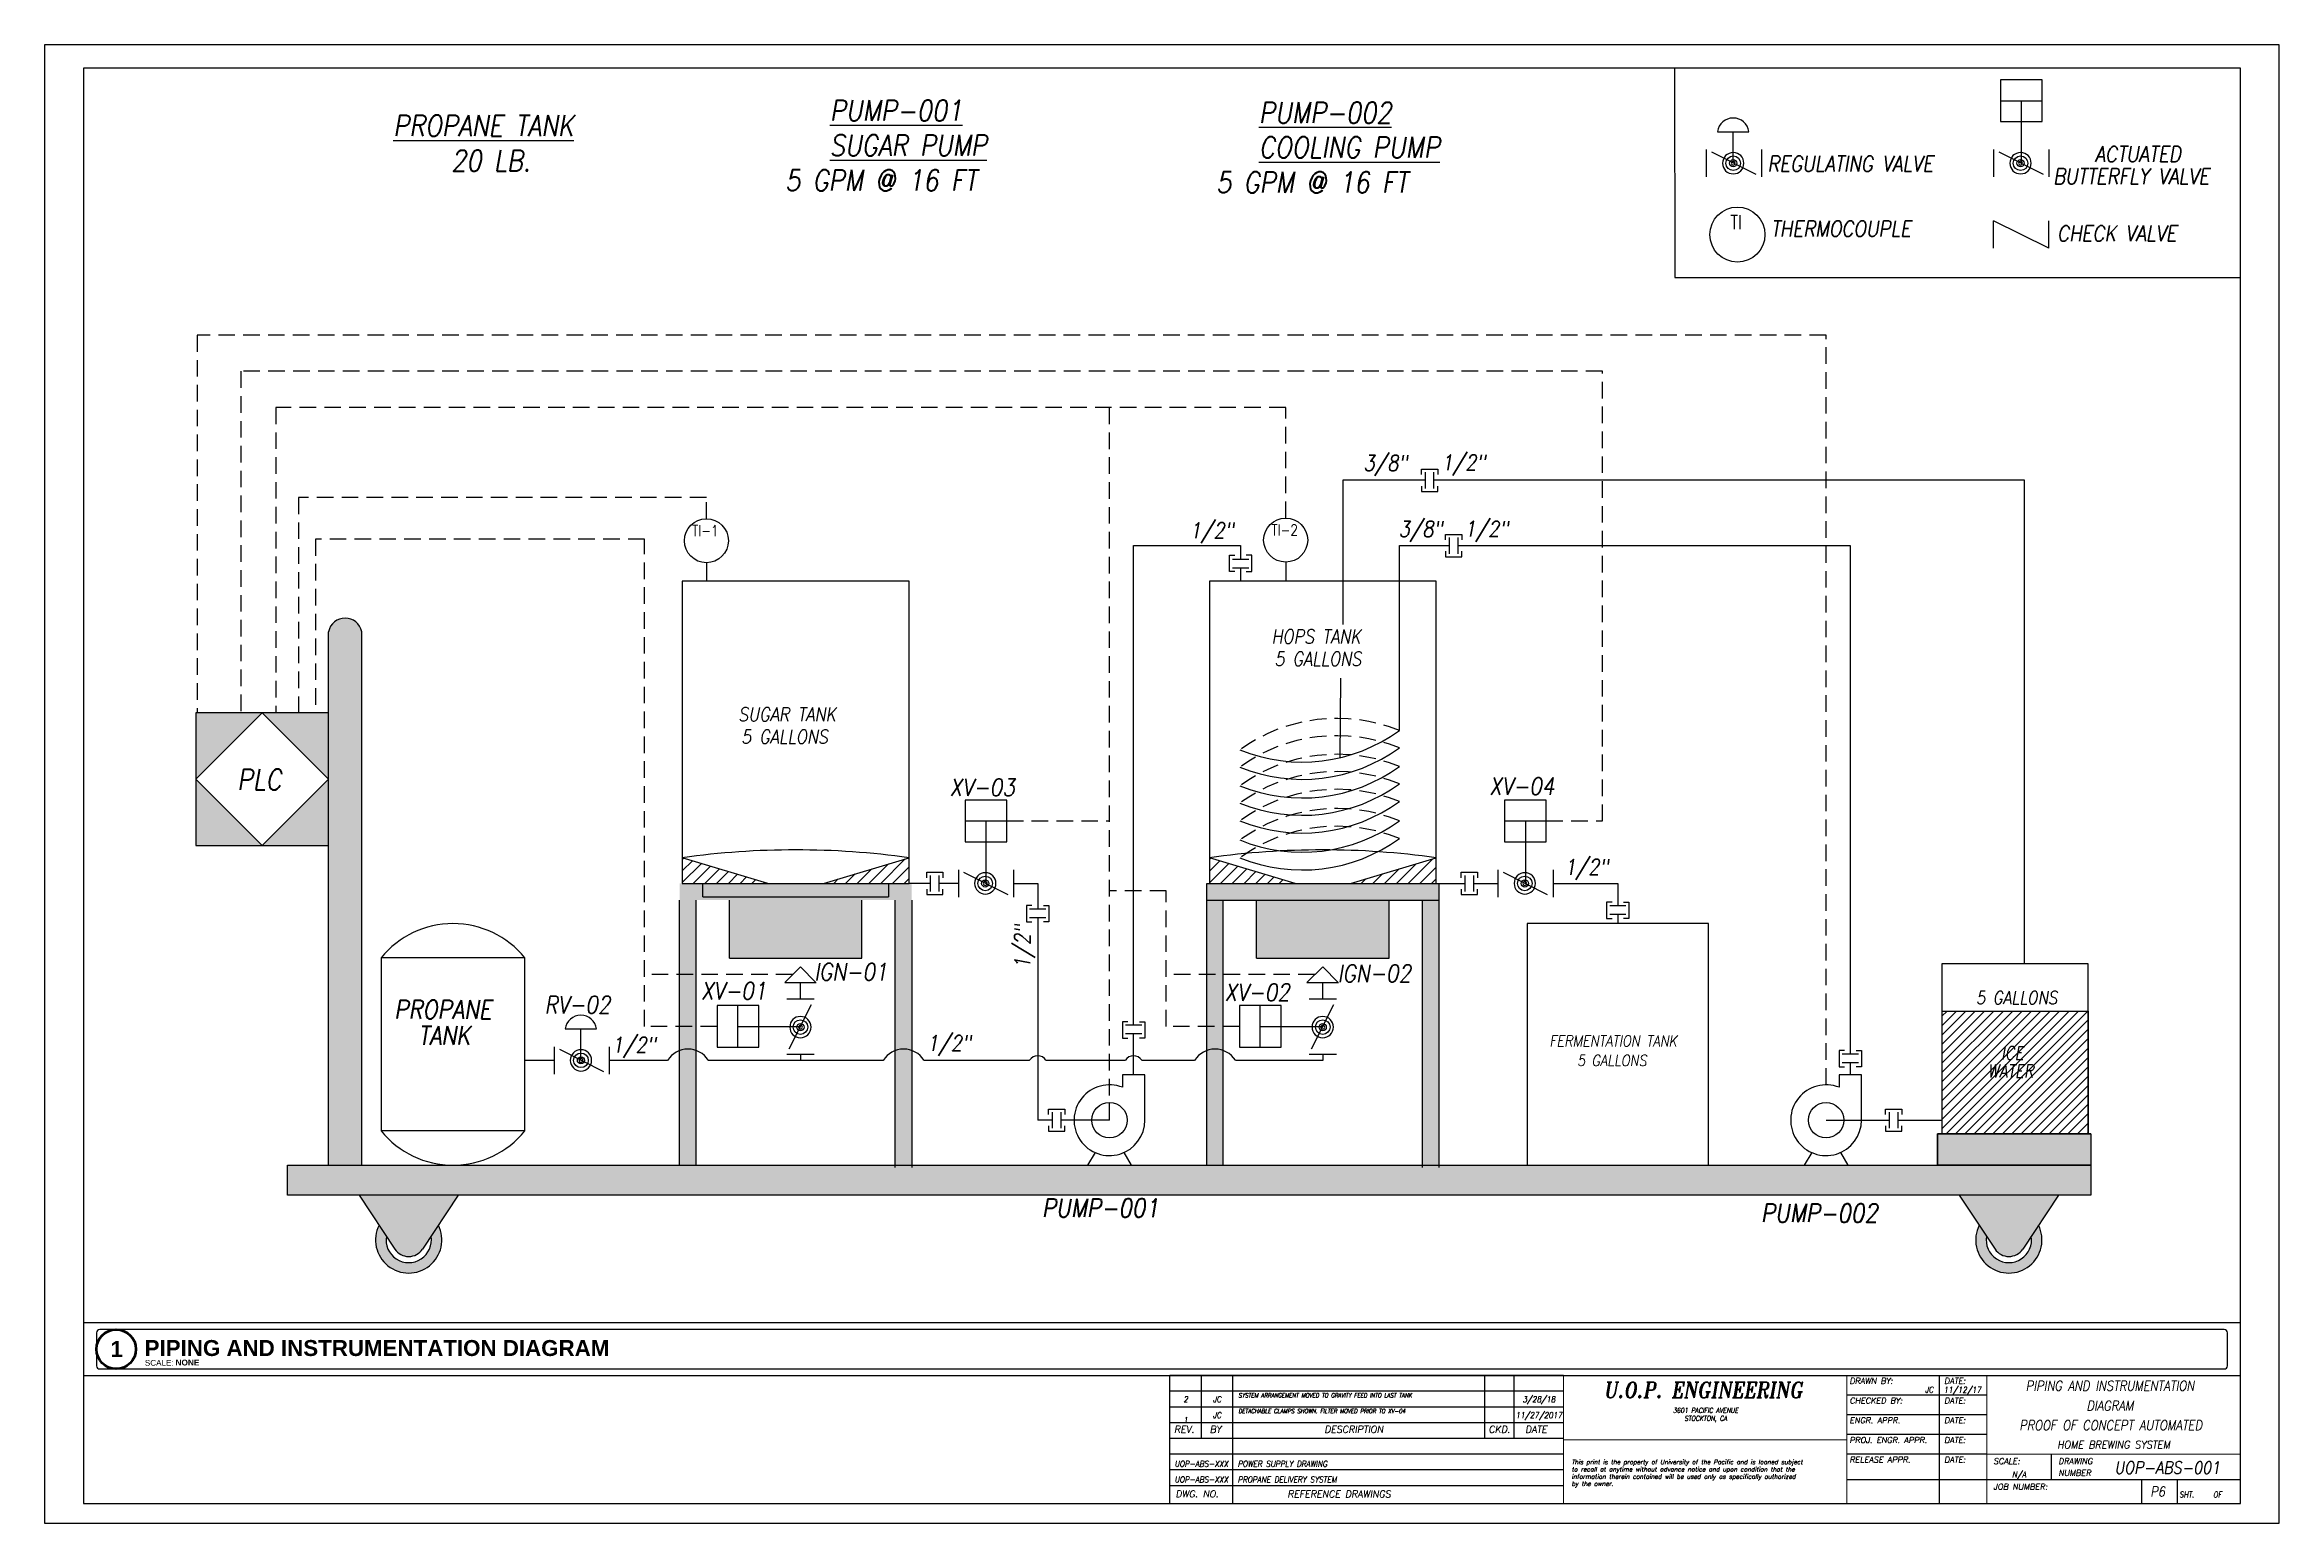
# Paper-space layout 'Machine layout' of a CAD drawing. Extents: x 0.8 to 34.5, y 0.1 to 22.4.
import ezdxf
from ezdxf.enums import TextEntityAlignment as Align

# ---------------------------------------------------------------- set-up
doc = ezdxf.new("R2010")
doc.units = 0
doc.header["$MEASUREMENT"] = 0
doc.linetypes.add('HIDDEN', pattern=[0.375, 0.25, -0.125])
doc.layers.get('Defpoints').update_dxf_attribs({"color": 247})
for name, color, linetype in [('BORDER', 6, 'Continuous'), ('BUCKET', 30, 'Continuous'), ('BURNER STANDS', 28, 'Continuous'), ('CART', 34, 'Continuous'), ('CASTOR CASE', 254, 'Continuous'), ('CONTROL BOX', 251, 'Continuous'), ('COOLING BUCKET', 130, 'Continuous'), ('EQUIPMENT', 7, 'Continuous'), ('LEADER', 7, 'Continuous'), ('LEGEND LINES', 7, 'Continuous'), ('MAIN TANKS', 12, 'Continuous'), ('PL', 202, 'Continuous'), ('PLC LINES', 102, 'Continuous'), ('PROPANE TANK', 142, 'Continuous'), ('PUMPS', 167, 'Continuous'), ('TEXT', 7, 'Continuous'), ('VALVE', 7, 'Continuous'), ('WHEELS', 250, 'Continuous')]:
    doc.layers.add(name, color=color, linetype=linetype)
doc.layers.add('tanks', color=4, linetype='Continuous', lineweight=30)
doc.styles.add('ROMANT', font='romant', dxfattribs={"width": 0.8579})
doc.styles.get("Standard").update_dxf_attribs({"font": 'arial.ttf'})
doc.styles.add('TLARGE', font='romans', dxfattribs={"width": 0.9, "oblique": 10, "height": 0.1875})
doc.styles.add('TLMEDIUM', font='romans', dxfattribs={"width": 0.85, "oblique": 10, "height": 0.15625})
doc.styles.add('TLSMALL', font='romans', dxfattribs={"width": 0.9, "oblique": 10, "height": 0.09375})
doc.styles.add('TMEDIUM', font='romans', dxfattribs={"width": 0.9, "oblique": 10, "height": 0.125})
doc.styles.add('TSMALL', font='romans', dxfattribs={"width": 0.9, "oblique": 10, "height": 0.09375})
doc.styles.add('TSSMALL', font='romans', dxfattribs={"width": 0.9, "oblique": 10, "height": 0.078125})
doc.styles.add('TXSMALL', font='romans.shx', dxfattribs={"width": 0.9, "oblique": 10, "height": 0.07})
doc.styles.add('txt', font='romans.shx', dxfattribs={"height": 0.09375})

# ---------------------------------------------------------------- blocks, each defined once
blk = doc.blocks.new('Family - TPH View Title_0-135406-FIRST LEVEL FLOOR PLAN')
at = {"lineweight": 120}
blk.add_circle((0.312, 0.312), 0.313, dxfattribs=at)
at = {"lineweight": 15, "insert": (0.767, 0.143), "char_height": 0.09221, "width": 0.54562, "attachment_point": 1, "line_spacing_factor": 0.938532}
blk.add_mtext('\\fArial|b0|i0|c0|p34|;SCALE:', dxfattribs=at)
blk = doc.blocks.new('TITL-BLK')
for p, q in [((-10.75, 2.031), (-17, 2.031)), ((-17, 1.031), (-17, 2.031)), ((-10.75, 1.781), (-17, 1.781)), ((-16.5, 1.031), (-16.5, 2.031)), ((-16, 1.031), (-16, 2.031)), ((-12, 1.031), (-12, 2.031)), ((-11.531, 1.031), (-11.531, 2.031)), ((-4.781, 0), (-4.781, 2.031)), ((-10.75, 1.531), (-17, 1.531)), ((-4.031, 1.719), (-6.25, 1.719)), ((-10.75, 1.281), (-17, 1.281)), ((-4.031, 1.406), (-6.25, 1.406)), ((-4.031, 1.094), (-6.25, 1.094)), ((-10.75, 1.031), (-17, 1.031)), ((-17, 0), (-17, 1.031)), ((-10.75, 0.781), (-17, 0.781)), ((-16, 0), (-16, 1.031)), ((-4.031, 0.781), (-6.25, 0.781)), ((-3, 0.375), (-3, 0.781)), ((-10.75, 0.531), (-17, 0.531)), ((0, 0.375), (-6.25, 0.375)), ((-1.568, 0), (-1.568, 0.375)), ((-1, 0), (-1, 0.375)), ((-10.75, 0.281), (-17, 0.281))]:
    blk.add_line(p, q)
at = {"color": 210, "const_width": 0.0156}
for points in [[(-10.75, 2.031), (-6.25, 2.031)], [(-10.75, 0), (-10.75, 2.031)], [(-6.25, 2.031), (0, 2.031)], [(-6.25, 2.031), (-6.25, 0)], [(-4.031, 2.031), (-4.031, 0)], [(-10.75, 1.012), (-6.25, 1.012)], [(-4.031, 0.781), (0, 0.781)]]:
    blk.add_lwpolyline(points, dxfattribs=at)
at = {"style": 'TLSMALL', "oblique": 10}
for s, height, p in [('DRAWN BY:', 0.0938, (-6.208, 1.898)), ('DATE:', 0.0938, (-4.706, 1.898)), ('CHECKED BY:', 0.09375, (-6.208, 1.585)), ('DATE:', 0.0938, (-4.706, 1.585)), ('REV.', 0.1094, (-16.932, 1.121)), ('BY', 0.1094, (-16.366, 1.121)), ('DESCRIPTION', 0.1094, (-14.546, 1.121)), ('CKD.', 0.1094, (-11.94, 1.121)), ('DATE', 0.1094, (-11.358, 1.121)), ('ENGR. APPR.', 0.09375, (-6.208, 1.273)), ('DATE:', 0.0938, (-4.706, 1.273)), ('PROJ. ENGR. APPR.', 0.09375, (-6.208, 0.96)), ('RELEASE APPR.', 0.09375, (-6.208, 0.648)), ('DATE:', 0.0938, (-4.706, 0.96)), ('DATE:', 0.0938, (-4.706, 0.648)), ('SCALE:', 0.0938, (-3.925, 0.625)), ('DRAWING', 0.0938, (-2.893, 0.625)), ('information therein contained will be used only as specifically authorized', 0.07116, (-10.62, 0.392)), ('to recall at anytime without advance notice and upon condition that the', 0.07116, (-10.62, 0.507)), ('This print is the property of University of the Pacific and is loaned subject', 0.07116, (-10.62, 0.622)), ('NUMBER', 0.0938, (-2.893, 0.438)), ('DWG. NO.', 0.1094, (-16.91, 0.097)), ('REFERENCE DRAWINGS', 0.1094, (-15.133, 0.095)), ('by the owner.', 0.07116, (-10.62, 0.277)), ('JOB NUMBER:', 0.09375, (-3.925, 0.219))]:
    blk.add_text(s, height=height, dxfattribs=at).set_placement(p)
at = {"style": 'TLSMALL', "oblique": 10, "width": 0.85}
for s, p in [('SHT.', (-0.972, 0.094)), ('OF', (-0.436, 0.094))]:
    blk.add_text(s, height=0.0938, dxfattribs=at).set_placement(p)
at = {"style": 'TSMALL', "oblique": 10, "width": 0.9, "flags": 8}
for tag, p in [('REV-C', (-16.75, 1.828)), ('REV-C-BY', (-16.25, 1.828)), ('REV-C-CHKD', (-11.766, 1.828)), ('REV-C-DATE', (-11.141, 1.828)), ('REV-B', (-16.75, 1.578)), ('REV-A', (-16.75, 1.328)), ('REV-B-BY', (-16.25, 1.578)), ('REV-A-BY', (-16.25, 1.328)), ('REV-B-CHKD', (-11.766, 1.578)), ('REV-A-CHKD', (-11.766, 1.328)), ('REV-B-DATE', (-11.141, 1.578)), ('REV-A-DATE', (-11.141, 1.328))]:
    blk.add_attdef(tag, text='', height=0.0938, dxfattribs=at).set_placement(p, align=Align.BOTTOM_CENTER)
at = {"oblique": 10, "width": 0.9, "flags": 8}
for tag, p, height, style in [('REV-C-DESC', (-15.912, 1.931), 0.07, 'TXSMALL'), ('REV-C-DESC', (-15.912, 1.818), 0.07, 'TXSMALL'), ('REV-C-DESC', (-15.912, 1.858), 0.0938, 'TSMALL'), ('REV-B-DESC', (-15.912, 1.681), 0.07, 'TXSMALL'), ('REV-B-DESC', (-15.912, 1.568), 0.07, 'TXSMALL'), ('REV-A-DESC', (-15.912, 1.431), 0.07, 'TXSMALL'), ('REV-B-DESC', (-15.912, 1.608), 0.0938, 'TSMALL'), ('REV-A-DESC', (-15.912, 1.358), 0.0938, 'TSMALL'), ('REV-A-DESC', (-15.912, 1.318), 0.07, 'TXSMALL'), ('REF-#3-TITLE', (-15.923, 0.832), 0.0938, 'TSMALL'), ('REF-#3-TITLE', (-15.912, 0.931), 0.07, 'TXSMALL'), ('REF-#3-TITLE', (-15.912, 0.818), 0.07, 'TXSMALL'), ('REF-#2-TITLE', (-15.912, 0.681), 0.07, 'TXSMALL'), ('REF-#2-TITLE', (-15.923, 0.582), 0.0938, 'TSMALL'), ('REF-#1-TITLE', (-15.923, 0.332), 0.0938, 'TSMALL'), ('REF-#2-TITLE', (-15.912, 0.568), 0.07, 'TXSMALL'), ('REF-#1-TITLE', (-15.912, 0.431), 0.07, 'TXSMALL'), ('REF-#1-TITLE', (-15.912, 0.318), 0.07, 'TXSMALL')]:
    blk.add_attdef(tag, p, '', height=height, dxfattribs=dict(at, style=style))
at = {"color": 210, "oblique": 10, "flags": 8}
for tag, height, style, width, p in [('UOPBLOCK', 0.25, 'ROMANT', 0.8579, (-8.336, 1.748)), ('TITLE-LINE#1', 0.156, 'TLMEDIUM', 0.85, (-2.016, 1.738)), ('UOPBLOCK', 0.25, 'ROMANT', 0.8579, (-8.332, 1.445)), ('STREET-ADDRESS', 0.0781, 'TSSMALL', 0.9, (-8.293, 1.298)), ('CITY,STATE,ZIP', 0.0781, 'TSSMALL', 0.9, (-8.302, 1.125)), ('DRAWING#', 0.188, 'TLARGE', 0.9, (-1.136, 0.448)), ('JOB#', 0.188, 'TLARGE', 0.9, (-2.205, 0.093)), ('SHEET-SEQUENCE', 0.188, 'TLARGE', 0.9, (-1.301, 0.093))]:
    blk.add_attdef(tag, text='', height=height, dxfattribs=dict(at, style=style, width=width)).set_placement(p, align=Align.CENTER)
at = {"style": 'TSMALL', "oblique": 10, "width": 0.9, "flags": 8}
for tag, p in [('DRAWN-BY', (-4.877, 1.757)), ('DRG-CHKD-BY', (-4.877, 1.444)), ('ENGR-APPR-BY', (-4.877, 1.132)), ('PROJ.-ENGR-APPR-BY', (-4.877, 0.819)), ('RELEASE-APPR-BY', (-4.877, 0.413))]:
    blk.add_attdef(tag, text='', height=0.0938, dxfattribs=at).set_placement(p, align=Align.RIGHT)
for tag, p in [('DRAWING-DATE', (-4.417, 1.757)), ('CHKD-DATE', (-4.417, 1.445)), ('ENGR-APPR-DATE', (-4.417, 1.132)), ('REF-#3', (-16.5, 0.832)), ('PROJ-ENGR-APPR-DATE', (-4.417, 0.82)), ('REF-#2', (-16.5, 0.582)), ('REF-#1', (-16.5, 0.332)), ('RELEASE-APPR-DATE', (-4.417, 0.413)), ('SCALE', (-3.516, 0.413)), ('SHEET#', (-0.577, 0.094)), ('TOTAL-SHEETS', (-0.146, 0.094))]:
    blk.add_attdef(tag, text='', height=0.0938, dxfattribs=at).set_placement(p, align=Align.CENTER)
blk = doc.blocks.new('4')
at = {"layer": 'LEADER', "linetype": 'Continuous'}
for p, q in [((-0.125, 0.062), (-0.125, -0.062)), ((-0.101, 0.051), (0.099, -0.05)), ((0.125, 0.062), (0.125, -0.062))]:
    blk.add_line(p, q, dxfattribs=at)
for radius in [0.0331, 0.0162]:
    blk.add_circle((-0.003, 0), radius, dxfattribs=at)
for major_axis in [(0.0484, 0), (-0.00875, 0)]:
    blk.add_ellipse((-0.003, 0), major_axis=major_axis, ratio=1, start_param=0, end_param=6.283175, dxfattribs=at)
blk = doc.blocks.new('*U63')
at = {"layer": 'LEADER', "linetype": 'Continuous'}
for p, q in [((-0.125, 0.375), (0.125, 0.375)), ((0, 0.375), (0, 0.25)), ((0, 0.25), (0, 0))]:
    blk.add_line(p, q, dxfattribs=at)
blk.add_lwpolyline([(-0.125, 0.5), (-0.125, 0.25), (0.125, 0.25), (0.125, 0.5)], close=True, dxfattribs=at)
blk = doc.blocks.new('146')
at = {"linetype": 'Continuous'}
blk.add_circle((0, 0), 0.25, dxfattribs=at)
at = {"linetype": 'Continuous', "style": 'txt', "width": 0.799996}
for tag in ['TAG00', 'TAG10', 'TAG20', 'TAG30']:
    blk.add_attdef(tag, text='', height=0.125, dxfattribs=at).set_placement((0, 0), align=Align.CENTER)

psp = doc.layouts.new('Machine layout')

# ---------------------------------------------------------------- hatches: boundary and pattern name
at = {"layer": 'BURNER STANDS'}
h = psp.add_hatch(color=256, dxfattribs=at)
h.dxf.hatch_style = 1
h.paths.add_polyline_path([(13.167, 9.487), (11.167, 9.487), (11.167, 8.612), (13.167, 8.612)])
h.paths.add_polyline_path([(13.917, 9.737), (10.417, 9.737), (10.417, 9.487), (13.917, 9.487)])
h.paths.add_polyline_path([(10.667, 9.487), (10.417, 9.487), (10.417, 5.487), (10.667, 5.487)])
h.paths.add_polyline_path([(13.917, 9.487), (13.67, 9.487), (13.67, 5.487), (13.917, 5.487)])
h = psp.add_hatch(color=256, dxfattribs=at)
h.dxf.hatch_style = 1
h.paths.add_polyline_path([(21.117, 9.487), (19.117, 9.487), (19.117, 8.612), (21.117, 8.612)])
h.paths.add_polyline_path([(21.867, 9.737), (18.367, 9.737), (18.367, 9.487), (21.867, 9.487)])
h.paths.add_polyline_path([(18.617, 9.487), (18.367, 9.487), (18.367, 5.487), (18.617, 5.487)])
h.paths.add_polyline_path([(21.867, 9.487), (21.62, 9.487), (21.62, 5.487), (21.867, 5.487)])
at = {"layer": 'CART'}
h = psp.add_hatch(color=256, dxfattribs=at)
h.dxf.hatch_style = 1
h.paths.add_polyline_path([(5.621, 13.534, 0.822363), (5.121, 13.534), (5.121, 5.487), (5.621, 5.487)])
h = psp.add_hatch(color=256, dxfattribs=at)
h.dxf.hatch_style = 1
h.paths.add_polyline_path([(31.702, 5.958), (29.392, 5.958), (29.392, 5.487), (31.702, 5.487)])
h = psp.add_hatch(color=256, dxfattribs=at)
h.dxf.hatch_style = 1
h.paths.add_polyline_path([(4.502, 5.487), (4.502, 5.035), (31.702, 5.035), (31.702, 5.487)])
at = {"layer": 'CASTOR CASE'}
h = psp.add_hatch(color=256, dxfattribs=at)
h.dxf.hatch_style = 1
h.paths.add_polyline_path([(7.078, 5.035), (5.582, 5.035), (6.122, 4.221, 0.537207), (6.538, 4.221)])
h = psp.add_hatch(color=256, dxfattribs=at)
h.dxf.hatch_style = 1
h.paths.add_polyline_path([(31.214, 5.035), (29.719, 5.035), (30.258, 4.221, 0.537207), (30.675, 4.221)])
at = {"layer": 'CONTROL BOX', "linetype": 'HIDDEN'}
h = psp.add_hatch(color=256, dxfattribs=at)
h.dxf.hatch_style = 1
h.paths.add_polyline_path([(4.121, 12.309), (3.121, 12.309), (3.121, 11.309)])
h.paths.add_polyline_path([(5.121, 12.309), (4.121, 12.309), (5.121, 11.309)])
h.paths.add_polyline_path([(5.121, 11.309), (4.121, 10.309), (5.121, 10.309)])
h.paths.add_polyline_path([(3.121, 11.309), (3.121, 10.309), (4.121, 10.309)])
at = {"layer": 'MAIN TANKS'}
h = psp.add_hatch(dxfattribs=at)
h.set_pattern_fill('ANSI31', color=256)
h.paths.add_polyline_path([(13.877, 10.125), (12.585, 9.737), (13.877, 9.737)])
h.paths.add_polyline_path([(10.457, 10.125), (10.457, 9.737), (11.749, 9.737)])
h = psp.add_hatch(dxfattribs=at)
h.set_pattern_fill('ANSI31', color=256)
h.paths.add_polyline_path([(18.407, 10.125), (18.407, 9.737), (19.699, 9.737)])
h.paths.add_polyline_path([(21.827, 10.125), (20.535, 9.737), (21.827, 9.737)])
at = {"layer": 'tanks'}
h = psp.add_hatch(dxfattribs=at)
h.set_pattern_fill('ANSI31', color=256, scale=0.8)
h.set_pattern_definition([(45, (10.38407, -4.26767), (-0.07071068, 0.07071068), [])])
h.paths.add_polyline_path([(29.455, 7.812), (29.455, 5.958), (31.664, 5.958), (31.664, 7.812)])
at = {"layer": 'WHEELS'}
h = psp.add_hatch(color=256, dxfattribs=at)
h.dxf.hatch_style = 1
h.paths.add_polyline_path([(6.778, 4.582), (6.668, 4.416, -1.182778), (5.992, 4.416), (5.882, 4.582, 1.615666)])
h = psp.add_hatch(color=256, dxfattribs=at)
h.dxf.hatch_style = 1
h.paths.add_polyline_path([(30.914, 4.582), (30.804, 4.416, -1.182778), (30.129, 4.416), (30.019, 4.582, 1.615666)])

# ---------------------------------------------------------------- linework, layer by layer
at = {"linetype": 'Continuous'}
for p, q in [((21.66, 15.941), (21.66, 15.696)), ((21.79, 15.941), (21.79, 15.696)), ((22.023, 14.956), (22.023, 14.711)), ((22.153, 14.956), (22.153, 14.711)), ((18.755, 14.628), (19, 14.628)), ((18.755, 14.498), (19, 14.498)), ((14.197, 9.859), (14.197, 9.615)), ((14.327, 9.859), (14.327, 9.615)), ((22.26, 9.859), (22.26, 9.615)), ((22.391, 9.859), (22.391, 9.615)), ((15.94, 9.349), (15.695, 9.349)), ((15.94, 9.218), (15.695, 9.218)), ((24.689, 9.4), (24.445, 9.4)), ((24.689, 9.27), (24.445, 9.27)), ((17.388, 7.597), (17.143, 7.597)), ((17.388, 7.466), (17.143, 7.466)), ((28.198, 7.162), (27.953, 7.162)), ((28.198, 7.032), (27.953, 7.032)), ((16.036, 6.288), (16.036, 6.043)), ((16.166, 6.288), (16.166, 6.043)), ((28.661, 6.288), (28.661, 6.043)), ((28.792, 6.288), (28.792, 6.043))]:
    psp.add_line(p, q, dxfattribs=at)
psp.add_line((9.773, 2.312), (15.732, 2.312))
for points in [[(21.605, 15.905), (21.605, 15.986), (21.852, 15.986), (21.852, 15.905)], [(21.605, 15.732), (21.605, 15.651), (21.852, 15.651), (21.852, 15.732)], [(21.969, 14.92), (21.969, 15.001), (22.215, 15.001), (22.215, 14.92)], [(18.792, 14.444), (18.71, 14.444), (18.71, 14.69), (18.792, 14.69)], [(18.964, 14.444), (19.046, 14.444), (19.046, 14.69), (18.964, 14.69)], [(21.969, 14.747), (21.969, 14.666), (22.215, 14.666), (22.215, 14.747)], [(14.143, 9.823), (14.143, 9.905), (14.389, 9.905), (14.389, 9.823)], [(22.206, 9.823), (22.206, 9.905), (22.452, 9.905), (22.452, 9.823)], [(14.143, 9.651), (14.143, 9.569), (14.389, 9.569), (14.389, 9.651)], [(22.206, 9.651), (22.206, 9.569), (22.452, 9.569), (22.452, 9.651)], [(24.481, 9.454), (24.399, 9.454), (24.399, 9.208), (24.481, 9.208)], [(24.653, 9.454), (24.735, 9.454), (24.735, 9.208), (24.653, 9.208)], [(15.731, 9.403), (15.65, 9.403), (15.65, 9.156), (15.731, 9.156)], [(15.904, 9.403), (15.985, 9.403), (15.985, 9.156), (15.904, 9.156)], [(17.179, 7.651), (17.097, 7.651), (17.097, 7.405), (17.179, 7.405)], [(17.351, 7.651), (17.433, 7.651), (17.433, 7.405), (17.351, 7.405)], [(27.989, 7.216), (27.908, 7.216), (27.908, 6.97), (27.989, 6.97)], [(28.162, 7.216), (28.243, 7.216), (28.243, 6.97), (28.162, 6.97)], [(15.982, 6.252), (15.982, 6.333), (16.228, 6.333), (16.228, 6.252)], [(15.982, 6.079), (15.982, 5.998), (16.228, 5.998), (16.228, 6.079)], [(28.607, 6.252), (28.607, 6.333), (28.853, 6.333), (28.853, 6.252)], [(28.607, 6.079), (28.607, 5.998), (28.853, 5.998), (28.853, 6.079)]]:
    psp.add_lwpolyline(points, dxfattribs=at)
at = {"layer": 'BORDER'}
for p, q in [((1.424, 22.036), (1.424, 0.384)), ((33.961, 22.036), (1.424, 22.036)), ((33.961, 0.384), (33.961, 22.036)), ((1.424, 0.384), (33.961, 0.384))]:
    psp.add_line(p, q, dxfattribs=at)
at = {"layer": 'BUCKET'}
for p, q in [((31.664, 8.523), (29.455, 8.523)), ((29.455, 8.523), (29.455, 5.958)), ((31.664, 7.812), (31.664, 8.523)), ((31.664, 7.812), (31.664, 5.958)), ((31.664, 5.958), (29.74, 5.958))]:
    psp.add_line(p, q, dxfattribs=at)
at = {"layer": 'BURNER STANDS'}
for p, q in [((10.417, 5.487), (10.417, 9.487)), ((10.667, 5.487), (10.667, 9.487)), ((10.667, 5.487), (10.667, 9.454)), ((10.767, 9.537), (10.767, 9.737)), ((10.767, 9.737), (13.567, 9.737)), ((10.767, 9.537), (13.567, 9.537)), ((11.167, 8.612), (11.167, 9.487)), ((13.167, 8.612), (13.167, 9.487)), ((13.567, 9.737), (13.567, 9.537)), ((13.67, 5.451), (13.67, 9.487)), ((13.917, 9.487), (13.917, 5.454)), ((18.367, 9.487), (18.367, 9.737)), ((18.367, 9.737), (21.867, 9.737)), ((18.367, 9.487), (21.867, 9.487)), ((18.367, 5.487), (18.367, 9.487)), ((18.617, 5.487), (18.617, 9.487)), ((18.617, 5.487), (18.617, 9.454)), ((18.717, 9.737), (21.517, 9.737)), ((19.117, 8.612), (19.117, 9.487)), ((21.117, 8.612), (21.117, 9.487)), ((21.62, 5.451), (21.62, 9.487)), ((21.867, 9.737), (21.867, 9.487)), ((21.867, 9.487), (21.867, 5.454)), ((11.167, 8.612), (13.167, 8.612)), ((19.117, 8.612), (21.117, 8.612)), ((10.417, 5.487), (10.417, 5.487)), ((10.417, 5.487), (10.417, 5.487)), ((10.988, 5.487), (10.988, 5.487)), ((18.367, 5.487), (18.367, 5.487)), ((18.367, 5.487), (18.367, 5.487)), ((18.938, 5.487), (18.938, 5.487))]:
    psp.add_line(p, q, dxfattribs=at)
at = {"layer": 'CART'}
for p, q in [((5.121, 5.487), (5.121, 13.534)), ((5.621, 5.487), (5.621, 13.534)), ((29.392, 5.958), (29.392, 5.487)), ((31.702, 5.958), (29.392, 5.958)), ((31.502, 5.958), (29.902, 5.958)), ((31.702, 5.958), (31.702, 5.487)), ((5.121, 5.487), (5.121, 5.487))]:
    psp.add_line(p, q, dxfattribs=at)
psp.add_lwpolyline([(4.502, 5.035), (4.502, 5.487), (31.702, 5.487), (31.702, 5.035), (4.502, 5.035)], dxfattribs=at)
psp.add_arc((5.371, 13.485), 0.255, 11.1347, 168.8653, dxfattribs=at)
at = {"layer": 'CONTROL BOX'}
for points in [[(5.121, 12.309), (5.121, 12.309), (3.121, 12.309), (3.121, 10.309), (5.121, 10.309), (5.121, 12.309)], [(4.121, 10.309), (3.121, 11.309), (4.121, 12.309), (5.121, 11.309), (4.121, 10.309)]]:
    psp.add_lwpolyline(points, dxfattribs=at)
at = {"layer": 'COOLING BUCKET'}
for p, q in [((29.455, 7.812), (31.664, 7.812)), ((31.664, 5.958), (31.664, 7.812)), ((29.74, 5.958), (31.664, 5.958))]:
    psp.add_line(p, q, dxfattribs=at)
at = {"layer": 'Defpoints'}
psp.add_lwpolyline([(34.545, 22.39), (0.839, 22.39), (0.839, 0.084), (34.545, 0.084)], close=True, dxfattribs=at)
at = {"layer": 'EQUIPMENT'}
psp.add_lwpolyline([(31.702, 5.958), (31.702, 5.487), (29.392, 5.487), (29.392, 5.958), (31.702, 5.958)], dxfattribs=at)
at = {"layer": 'LEADER', "linetype": 'Continuous'}
for p, q in [((30.236, 19.318), (30.236, 19.733)), ((31.067, 19.318), (31.067, 19.733))]:
    psp.add_line(p, q, dxfattribs=at)
at = {"layer": 'LEADER'}
psp.add_line((31.067, 19.318), (30.236, 19.733), dxfattribs=at)
at = {"layer": 'LEGEND LINES'}
psp.add_lwpolyline([(25.425, 22.036), (25.428, 18.876), (33.961, 18.876)], dxfattribs=at)
at = {"layer": 'MAIN TANKS'}
for p, q in [((11.749, 9.737), (10.457, 10.125)), ((12.585, 9.737), (13.877, 10.125)), ((19.699, 9.737), (18.407, 10.125)), ((20.535, 9.737), (21.827, 10.125))]:
    psp.add_line(p, q, dxfattribs=at)
for points in [[(10.457, 9.737), (13.877, 9.737), (13.877, 14.297), (10.457, 14.297), (10.457, 9.737)], [(18.407, 9.737), (21.827, 9.737), (21.827, 14.297), (18.407, 14.297), (18.407, 9.737)], [(23.199, 5.487), (25.935, 5.487), (25.935, 9.135), (23.199, 9.135), (23.199, 5.487)]]:
    psp.add_lwpolyline(points, dxfattribs=at)
for centre in [(12.167, -2.223), (20.117, -2.223)]:
    psp.add_arc(centre, 12.466, 82.1155, 97.8845, dxfattribs=at)
at = {"layer": 'PL'}
for p, q in [((21.273, 12.042), (21.273, 14.834)), ((20.378, 11.633), (20.391, 12.833)), ((20.386, 13.113), (20.386, 13.113)), ((14.197, 9.737), (13.877, 9.737)), ((14.62, 9.737), (14.327, 9.737)), ((21.827, 9.737), (22.26, 9.737)), ((22.391, 9.737), (22.76, 9.737)), ((16.036, 6.165), (15.817, 6.165)), ((16.9, 6.165), (16.166, 6.165)), ((27.709, 6.165), (28.661, 6.165)), ((28.792, 6.165), (29.455, 6.165))]:
    psp.add_line(p, q, dxfattribs=at)
for points in [[(21.66, 15.819), (20.419, 15.819), (20.419, 13.644)], [(30.702, 8.523), (30.702, 15.819), (21.79, 15.819)], [(17.265, 7.597), (17.265, 14.834), (18.878, 14.834), (18.878, 14.628)], [(21.273, 14.834), (22.023, 14.834)], [(22.153, 14.834), (28.074, 14.834), (28.074, 7.162)], [(18.878, 14.498), (18.878, 14.297)], [(15.452, 9.737), (15.817, 9.737), (15.817, 9.349)], [(23.591, 9.737), (23.591, 9.737), (24.567, 9.737), (24.567, 9.4)], [(15.817, 9.218), (15.817, 6.165)], [(24.567, 9.27), (24.567, 9.135)], [(17.265, 6.848), (17.265, 7.466)], [(28.074, 7.032), (28.074, 6.848)]]:
    psp.add_lwpolyline(points, dxfattribs=at)
at = {"layer": 'PL', "linetype": 'HIDDEN'}
for centre in [(20.331, 9.734), (20.331, 9.473), (20.331, 9.192), (20.331, 8.931), (20.331, 8.664), (20.331, 8.374), (20.331, 8.106)]:
    psp.add_arc(centre, 2.493, 67.8152, 125.9443, dxfattribs=at)
at = {"layer": 'PL'}
for centre in [(19.809, 14.061), (19.809, 13.8), (19.809, 13.519), (19.809, 13.258), (19.809, 12.99), (19.809, 12.701), (19.809, 12.433)]:
    psp.add_arc(centre, 2.493, 247.8152, 305.9443, dxfattribs=at)
at = {"layer": 'PLC LINES', "linetype": 'HIDDEN'}
for p, q in [((17.757, 9.626), (16.9, 9.626)), ((19.998, 8.361), (17.757, 8.361))]:
    psp.add_line(p, q, dxfattribs=at)
for points in [[(27.709, 6.7), (27.709, 18.008), (3.14, 18.008), (3.14, 12.309)], [(23.49, 10.68), (24.337, 10.68), (24.337, 17.463), (3.8, 17.463), (3.8, 12.309)], [(19.558, 15.25), (19.558, 16.917), (4.324, 16.917), (4.324, 12.309)], [(16.9, 6.165), (16.9, 16.917)], [(10.82, 15.24), (10.82, 15.559), (4.67, 15.559), (4.67, 12.309)], [(10.981, 7.579), (9.888, 7.579), (9.888, 14.931), (4.926, 14.931), (4.926, 12.309)], [(15.351, 10.68), (15.351, 10.68), (16.9, 10.68), (16.9, 10.68)], [(18.859, 7.579), (17.757, 7.579), (17.757, 9.626)], [(12.12, 8.361), (9.888, 8.361)]]:
    psp.add_lwpolyline(points, dxfattribs=at)
at = {"layer": 'PROPANE TANK'}
for p, q in [((8.08, 8.614), (5.916, 8.614)), ((5.916, 8.614), (5.916, 6.005)), ((8.08, 6.005), (8.08, 8.614)), ((12.239, 7.995), (12.239, 8.244)), ((20.117, 7.995), (20.117, 8.244)), ((12.239, 7.164), (12.239, 7.068)), ((20.117, 7.164), (20.117, 7.068)), ((8.522, 7.068), (8.08, 7.068)), ((10.235, 7.068), (9.353, 7.068)), ((13.488, 7.068), (10.849, 7.068)), ((15.695, 7.068), (14.102, 7.068)), ((17.14, 7.068), (15.94, 7.068)), ((18.185, 7.068), (17.386, 7.068)), ((20.117, 7.068), (18.799, 7.068)), ((8.08, 6.005), (5.916, 6.005))]:
    psp.add_line(p, q, dxfattribs=at)
for centre, radius, start, end in [((6.998, 7.743), 1.389, 38.8354, 141.1646), ((10.542, 6.877), 0.362, 31.935, 148.1737), ((13.795, 6.877), 0.362, 31.935, 148.1737), ((15.818, 6.992), 0.145, 31.935, 148.1737), ((17.263, 6.992), 0.145, 31.935, 148.1737), ((18.492, 6.877), 0.362, 31.935, 148.1737), ((6.998, 6.876), 1.389, 218.8354, 321.1646)]:
    psp.add_arc(centre, radius, start, end, dxfattribs=at)
at = {"layer": 'PUMPS'}
for p, q in [((17.434, 6.848), (17.096, 6.848)), ((17.096, 6.848), (17.096, 6.662)), ((17.434, 6.165), (17.434, 6.848)), ((28.243, 6.848), (27.905, 6.848)), ((27.905, 6.848), (27.905, 6.662)), ((28.243, 6.165), (28.243, 6.848)), ((16.683, 5.677), (16.571, 5.487)), ((17.117, 5.677), (17.229, 5.487)), ((27.492, 5.677), (27.38, 5.487)), ((27.925, 5.677), (28.038, 5.487))]:
    psp.add_line(p, q, dxfattribs=at)
for centre in [(16.9, 6.165), (27.709, 6.165)]:
    psp.add_circle(centre, 0.267, dxfattribs=at)
for centre in [(16.9, 6.165), (27.709, 6.165)]:
    psp.add_arc(centre, 0.534, 68.4235, 0, dxfattribs=at)
at = {"layer": 'TEXT'}
psp.add_lwpolyline([(1.424, 2.314), (33.961, 2.314), (33.961, 3.106), (1.424, 3.106)], close=True, dxfattribs=at)
psp.add_lwpolyline([(1.669, 2.412), (33.716, 2.413, 0.41421), (33.763, 2.46), (33.763, 2.959, 0.414217), (33.716, 3.007), (1.669, 3.007, 0.41421), (1.622, 2.959), (1.622, 2.46, 0.414217)], format="xyb", close=True, dxfattribs=at)
at = {"layer": 'VALVE'}
for p, q in [((26.07, 21.077), (26.545, 21.077)), ((26.308, 20.602), (26.308, 21.077)), ((10.82, 14.575), (10.82, 14.297)), ((19.558, 14.585), (19.558, 14.297)), ((12.002, 8.244), (12.239, 8.479)), ((12.239, 8.479), (12.471, 8.244)), ((19.879, 8.244), (20.117, 8.479)), ((20.117, 8.479), (20.348, 8.244)), ((12.002, 8.244), (12.477, 8.244)), ((19.879, 8.244), (20.354, 8.244)), ((8.69, 7.543), (9.165, 7.543)), ((8.927, 7.068), (8.927, 7.543))]:
    psp.add_line(p, q, dxfattribs=at)
for centre in [(26.308, 21.044), (8.927, 7.509)]:
    psp.add_arc(centre, 0.24, 8.1103, 171.8897, dxfattribs=at)
at = {"layer": 'WHEELS'}
for p, q in [((5.582, 5.035), (6.122, 4.221)), ((7.078, 5.035), (6.538, 4.221)), ((29.719, 5.035), (30.258, 4.221)), ((31.214, 5.035), (30.675, 4.221))]:
    psp.add_line(p, q, dxfattribs=at)
for centre, radius, start, end in [((6.33, 4.359), 0.5, 153.51, 26.49), ((6.33, 4.359), 0.342, 170.4268, 9.5732), ((30.466, 4.359), 0.5, 153.51, 26.49), ((30.466, 4.359), 0.342, 170.4268, 9.5732), ((6.33, 4.359), 0.25, 213.51, 326.49), ((30.466, 4.359), 0.25, 213.51, 326.49)]:
    psp.add_arc(centre, radius, start, end, dxfattribs=at)

# ---------------------------------------------------------------- block references
at = {"layer": 'LEADER', "linetype": 'Continuous'}
ref = psp.add_blockref('146', (26.372, 19.525), dxfattribs=dict(at, xscale=1.6625, yscale=1.6625, zscale=1.6625))
ref.add_attrib('TAG00', 'TI', dxfattribs={"linetype": 'Continuous', "height": 0.2078, "style": 'txt', "width": 0.799996}).set_placement((26.353, 19.609), align=Align.CENTER)
ref = psp.add_blockref('146', (10.82, 14.907), dxfattribs=dict(at, xscale=1.33, yscale=1.33, zscale=1.33))
ref.add_attrib('TAG00', 'TI-1', dxfattribs={"linetype": 'Continuous', "height": 0.1663, "style": 'txt', "width": 0.799996}).set_placement((10.805, 14.974), align=Align.CENTER)
ref = psp.add_blockref('146', (19.558, 14.917), dxfattribs=dict(at, xscale=1.33, yscale=1.33, zscale=1.33))
ref.add_attrib('TAG00', 'TI-2', dxfattribs={"linetype": 'Continuous', "height": 0.1663, "style": 'txt', "width": 0.799996}).set_placement((19.543, 14.984), align=Align.CENTER)
at = {"layer": 'TEXT', "xscale": 0.9494821164358993, "yscale": 0.9494821164358993, "zscale": 0.9494821164358993}
psp.add_blockref('Family - TPH View Title_0-135406-FIRST LEVEL FLOOR PLAN', (1.622, 2.413), dxfattribs=at)
at = {"layer": 'TEXT'}
ref = psp.add_blockref('TITL-BLK', (33.961, 0.384), dxfattribs=dict(at, xscale=0.95, yscale=0.95, zscale=0.95))
ref.add_attrib('TITLE-LINE#3', 'PROOF OF CONCEPT AUTOMATED ', dxfattribs={"layer": '0', "color": 210, "height": 0.14844, "style": 'TLMEDIUM', "oblique": 10, "width": 0.85}).set_placement((32.046, 1.49), align=Align.CENTER)
ref.add_attrib('TITLE-LINE#4', 'HOME BREWING SYSTEM', dxfattribs={"layer": '0', "color": 210, "height": 0.11875, "style": 'TMEDIUM', "oblique": 10, "width": 0.9}).set_placement((32.046, 1.212), align=Align.CENTER)
ref.add_attrib('DRAWN-BY', 'JC', dxfattribs={"layer": '0', "height": 0.0891, "style": 'TSMALL', "oblique": 10, "width": 0.9}).set_placement((29.328, 2.053), align=Align.RIGHT)
ref.add_attrib('DRAWING-DATE', '11/12/17', dxfattribs={"layer": '0', "height": 0.0891, "style": 'TSMALL', "oblique": 10, "width": 0.9}).set_placement((29.765, 2.053), align=Align.CENTER)
ref.add_attrib('SCALE', 'N/A', dxfattribs={"layer": '0', "height": 0.0891, "style": 'TSMALL', "oblique": 10, "width": 0.9}).set_placement((30.621, 0.777), align=Align.CENTER)
ref.add_attrib('COMPANY', 'U.O.P. ENGINEERING', dxfattribs={"layer": '0', "color": 210, "height": 0.2375, "style": 'ROMANT', "oblique": 10, "width": 0.8579}).set_placement((25.852, 1.978), align=Align.CENTER)
ref.add_attrib('STREET-ADDRESS', '3601 PACIFIC AVENUE', dxfattribs={"layer": '0', "color": 210, "height": 0.07422, "style": 'TSSMALL', "oblique": 10, "width": 0.9}).set_placement((25.892, 1.75), align=Align.CENTER)
ref.add_attrib('CITY,STATE,ZIP', 'STOCKTON, CA', dxfattribs={"layer": '0', "color": 210, "height": 0.07422, "style": 'TSSMALL', "oblique": 10, "width": 0.9}).set_placement((25.894, 1.63), align=Align.CENTER)
ref.add_attrib('REV-A', '1', dxfattribs={"layer": '0', "height": 0.0891, "style": 'TSMALL', "oblique": 10, "width": 0.9}).set_placement((18.049, 1.571), align=Align.BOTTOM_CENTER)
ref.add_attrib('REV-A-BY', 'JC', dxfattribs={"layer": '0', "height": 0.0891, "style": 'TSMALL', "oblique": 10, "width": 0.9}).set_placement((18.524, 1.645), align=Align.BOTTOM_CENTER)
ref.add_attrib('REV-A-DESC', 'DETACHABLE CLAMPS SHOWN. FILTER MOVED PRIOR TO XV-04', (18.844, 1.744), dxfattribs={"layer": '0', "height": 0.0665, "style": 'TXSMALL', "oblique": 10, "width": 0.9})
ref.add_attrib('REV-A-DATE', '11/27/2017', dxfattribs={"layer": '0', "height": 0.0891, "style": 'TSMALL', "oblique": 10, "width": 0.9}).set_placement((23.378, 1.645), align=Align.BOTTOM_CENTER)
ref.add_attrib('REV-B', '2', dxfattribs={"layer": '0', "height": 0.0891, "style": 'TSMALL', "oblique": 10, "width": 0.9}).set_placement((18.049, 1.883), align=Align.BOTTOM_CENTER)
ref.add_attrib('REV-B-BY', 'JC', dxfattribs={"layer": '0', "height": 0.0891, "style": 'TSMALL', "oblique": 10, "width": 0.9}).set_placement((18.524, 1.883), align=Align.BOTTOM_CENTER)
ref.add_attrib('REV-B-DESC', 'SYSTEM ARRANGEMENT MOVED TO GRAVITY FEED INTO LAST TANK', (18.844, 1.981), dxfattribs={"layer": '0', "height": 0.0665, "style": 'TXSMALL', "oblique": 10, "width": 0.9})
ref.add_attrib('REV-B-DATE', '3/28/18', dxfattribs={"layer": '0', "height": 0.0891, "style": 'TSMALL', "oblique": 10, "width": 0.9}).set_placement((23.378, 1.883), align=Align.BOTTOM_CENTER)
ref.add_attrib('REF-#1', 'UOP-ABS-XXX', dxfattribs={"layer": '0', "height": 0.08906, "style": 'TSMALL', "oblique": 10, "width": 0.9}).set_placement((18.286, 0.7), align=Align.CENTER)
ref.add_attrib('REF-#1-TITLE', 'PROPANE DELIVERY SYSTEM', (18.835, 0.7), dxfattribs={"layer": '0', "height": 0.08906, "style": 'TSMALL', "oblique": 10, "width": 0.9})
ref.add_attrib('REF-#2', 'UOP-ABS-XXX', dxfattribs={"layer": '0', "height": 0.08906, "style": 'TSMALL', "oblique": 10, "width": 0.9}).set_placement((18.286, 0.937), align=Align.CENTER)
ref.add_attrib('REF-#2-TITLE', 'POWER SUPPLY DRAWING', (18.835, 0.937), dxfattribs={"layer": '0', "height": 0.08906, "style": 'TSMALL', "oblique": 10, "width": 0.9})
at = {"layer": 'VALVE', "linetype": 'Continuous'}
for name, p, xscale, yscale, zscale in [('*U63', (30.652, 20.602), 2.515647442323987, 2.515647442323987, 2.515647442323987), ('4', (26.318, 20.602), 3.325, 3.325, 3.325), ('4', (30.652, 20.602), 3.325, 3.325, 3.325), ('*U63', (15.036, 9.737), 2.515647442323987, 2.515647442323987, 2.515647442323987), ('*U63', (23.175, 9.737), 2.515647442323987, 2.515647442323987, 2.515647442323987), ('4', (15.036, 9.737), 3.325, 3.325, 3.325), ('4', (23.175, 9.737), 3.325, 3.325, 3.325), ('4', (8.938, 7.068), 3.325, 3.325, 3.325)]:
    psp.add_blockref(name, p, dxfattribs=dict(at, xscale=xscale, yscale=yscale, zscale=zscale))
at = {"layer": 'VALVE', "linetype": 'Continuous', "rotation": 90}
for name, p, xscale, yscale, zscale in [('*U63', (12.239, 7.579), 2.515647442323987, 2.515647442323987, 2.515647442323987), ('4', (12.239, 7.579), 3.325, 3.325, 3.325), ('*U63', (20.117, 7.579), 2.515647442323987, 2.515647442323987, 2.515647442323987), ('4', (20.117, 7.579), 3.325, 3.325, 3.325)]:
    psp.add_blockref(name, p, dxfattribs=dict(at, xscale=xscale, yscale=yscale, zscale=zscale))

# ---------------------------------------------------------------- texts
at = {"style": 'TLMEDIUM', "oblique": 10, "width": 0.85}
for s, height, p in [('REGULATING VALVE', 0.23584, (26.826, 20.475)), ('ACTUATED', 0.2358, (31.764, 20.621)), ('BUTTERFLY VALVE', 0.23584, (31.136, 20.287)), ('THERMOCOUPLE', 0.23584, (26.876, 19.496)), ('CHECK VALVE', 0.23584, (31.194, 19.424)), ('HOPS TANK', 0.2078, (19.344, 13.359)), ('5 GALLONS', 0.2078, (19.389, 13.021)), ('SUGAR TANK', 0.2078, (11.3, 12.184)), ('5 GALLONS', 0.2078, (11.345, 11.846)), ('PLC', 0.3117, (3.74, 11.147)), ('5 GALLONS', 0.1948, (29.969, 7.916)), ('PROPANE', 0.2805, (6.111, 7.696)), ('TANK', 0.2805, (6.474, 7.302)), ('FERMENTATION TANK', 0.16625, (23.536, 7.278)), ('5 GALLONS', 0.1663, (23.954, 6.983)), ('ICE', 0.1948, (30.348, 7.083)), ('WATER', 0.1948, (30.145, 6.81))]:
    psp.add_text(s, height=height, dxfattribs=at).set_placement(p)
at = {"color": 161, "style": 'TLMEDIUM', "oblique": 10, "width": 0.85}
for s, height, p in [('PIPING AND INSTRUMENTATION', 0.14844, (31.992, 2.084)), ('DIAGRAM', 0.1484, (31.992, 1.785)), ('UOP-ABS-001', 0.18555, (32.856, 0.832)), ('P6', 0.1484, (32.712, 0.489))]:
    psp.add_text(s, height=height, dxfattribs=at).set_placement(p, align=Align.CENTER)
at = {"char_height": 0.31584, "attachment_point": 1, "style": 'TLMEDIUM'}
for s, insert in [('\\pi1.59974;{\\LPROPANE TANK}\\P\\pi2.4764;20 LB. ', (4.494, 21.326)), ('\\pi2.07275;{\\LPUMP-001\\P\\pi1.80078;SUGAR PUMP}\\P\\pi1.4005;5 GPM @ 16 FT ', (10.607, 21.555)), ('\\pi2.04609;{\\LPUMP-002\\P\\pi1.60926;COOLING PUMP} \\P\\pi1.4005;5 GPM @ 16 FT ', (17.108, 21.524))]:
    psp.add_mtext_dynamic_manual_height_columns(s, width=6.25944, gutter_width=0.781, heights=[0], dxfattribs=dict(at, insert=insert))
at = {"layer": 'PUMPS', "style": 'TLMEDIUM', "oblique": 10, "width": 0.85}
for s, p in [('PUMP-001', (15.88, 4.702)), ('PUMP-002', (26.725, 4.625))]:
    psp.add_text(s, height=0.2783, dxfattribs=at).set_placement(p)
at = {"layer": 'TEXT', "line_spacing_factor": 0.938532}
for s, insert, char_height, width, attachment_point in [('{\\fArial|b1|i0|c0|p34;1}', (1.926, 2.835), 0.24087, 0.21648, 2), ('{\\fArial|b1|i0|c0|p34;PIPING AND INSTRUMENTATION DIAGRAM}', (2.347, 2.849), 0.24087, 8.75213, 1), ('\\A1;{\\fArial|b1|i0|c0|p34;NONE}', (2.813, 2.554), 0.08906, 8.75213, 1)]:
    psp.add_mtext(s, dxfattribs=dict(at, insert=insert, char_height=char_height, width=width, attachment_point=attachment_point))
at = {"layer": 'VALVE', "style": 'TLMEDIUM', "oblique": 10, "width": 0.85}
for s, height, p in [('3/8"', 0.2338, (20.731, 15.962)), ('1/2"', 0.2338, (21.908, 15.97)), ('1/2"', 0.2338, (18.111, 14.947)), ('3/8"', 0.2338, (21.261, 14.967)), ('1/2"', 0.2338, (22.254, 14.97)), ('XV-03', 0.2598, (14.488, 11.057)), ('XV-04', 0.2598, (22.627, 11.074)), ('1/2"', 0.2338, (23.763, 9.869)), ('IGN-01', 0.2598, (12.446, 8.274)), ('IGN-02', 0.2598, (20.342, 8.25)), ('XV-01', 0.2598, (10.74, 7.987)), ('XV-02', 0.2598, (18.637, 7.965)), ('RV-02', 0.2598, (8.379, 7.777)), ('1/2"', 0.2338, (9.394, 7.186)), ('1/2"', 0.2338, (14.149, 7.212))]:
    psp.add_text(s, height=height, dxfattribs=at).set_placement(p)
psp.add_text('1/2"', height=0.2338, rotation=90, dxfattribs=at).set_placement((15.702, 8.448))

doc.saveas('drawing.dxf')
